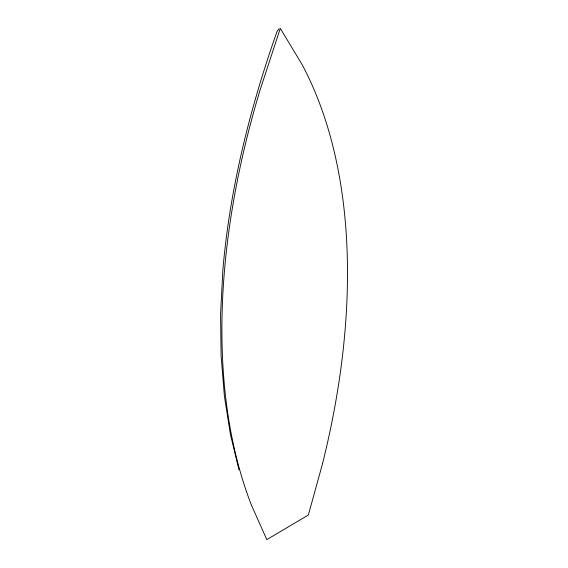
<?xml version="1.0" encoding="UTF-8"?>
<svg xmlns="http://www.w3.org/2000/svg" width="568" height="568" viewBox="0 0 568 568"><rect width="100%" height="100%" fill="white"/><g stroke="black" fill="none" stroke-linecap="round" stroke-linejoin="round"><path stroke-width="0.85" d="M279.044 28.67L276.992 31.567C249.828 108.687 229.784 188.633 222.848 270.254L220.59 313.877L221.094 355.504L224.395 396.01L230.331 433.98L238.943 469.779M322.574 463.509L308.346 515.041L266.818 539.6L251.603 505.591A685.477 395.761 -60 0 1 260.087 90.007L280.301 28.4L302.226 64.773A676.389 390.514 -60 0 1 322.574 463.509"/></g></svg>
